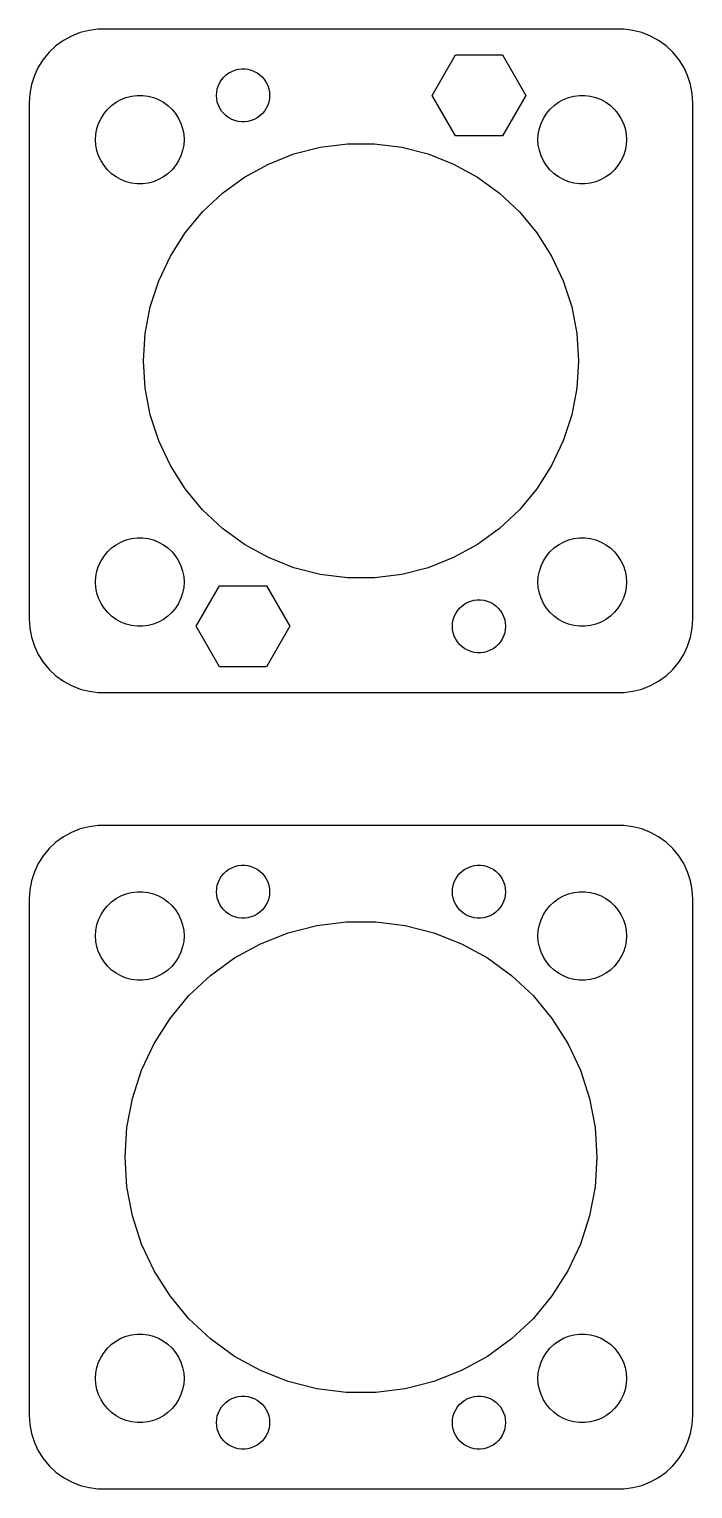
# Model space of a CAD drawing. Header units: metres. Extents: x -22 to 82, y 86 to 184.
# Drawn here: x 37.5 to 82.5, y 85.5 to 184.5 of the extents above; entities that cross this region are included whole.
import ezdxf

# ---------------------------------------------------------------- set-up
doc = ezdxf.new("R2010")
doc.units = ezdxf.units.M

msp = doc.modelspace()

# ---------------------------------------------------------------- linework, layer by layer
for p, q in [((40.9549, 184.255), (40.3711, 184.024)), ((41.5631, 184.411), (40.9549, 184.255)), ((42.186, 184.49), (41.5631, 184.411)), ((77.8139, 184.49), (42.186, 184.49)), ((78.4369, 184.411), (77.8139, 184.49)), ((79.0451, 184.255), (78.4369, 184.411)), ((79.6289, 184.024), (79.0451, 184.255)), ((39.3129, 183.353), (38.8551, 182.923)), ((39.8209, 183.722), (39.3129, 183.353)), ((40.3711, 184.024), (39.8209, 183.722)), ((80.1791, 183.722), (79.6289, 184.024)), ((80.6871, 183.353), (80.1791, 183.722)), ((81.1448, 182.923), (80.6871, 183.353)), ((38.4549, 182.439), (38.1185, 181.909)), ((38.8551, 182.923), (38.4549, 182.439)), ((64.8265, 180), (66.4133, 182.748)), ((66.4133, 182.748), (69.5867, 182.748)), ((69.5867, 182.748), (71.1735, 180)), ((81.5451, 182.439), (81.1448, 182.923)), ((81.8815, 181.909), (81.5451, 182.439)), ((37.8511, 181.341), (37.6571, 180.743)), ((38.1185, 181.909), (37.8511, 181.341)), ((50.5438, 181.058), (50.6879, 181.232)), ((50.6879, 181.232), (50.8526, 181.387)), ((50.8526, 181.387), (51.0355, 181.52)), ((51.0355, 181.52), (51.2336, 181.629)), ((51.2336, 181.629), (51.4438, 181.712)), ((51.4438, 181.712), (51.6627, 181.768)), ((51.6627, 181.768), (51.887, 181.796)), ((51.887, 181.796), (52.113, 181.796)), ((52.113, 181.796), (52.3373, 181.768)), ((52.3373, 181.768), (52.5562, 181.712)), ((52.5562, 181.712), (52.7664, 181.629)), ((52.7664, 181.629), (52.9645, 181.52)), ((52.9645, 181.52), (53.1474, 181.387)), ((53.1474, 181.387), (53.3121, 181.232)), ((53.3121, 181.232), (53.4562, 181.058)), ((82.1489, 181.341), (81.8815, 181.909)), ((82.3429, 180.743), (82.1489, 181.341)), ((37.6571, 180.743), (37.5394, 180.127)), ((50.2, 180), (50.2142, 180.226)), ((50.2142, 180.226), (50.2565, 180.448)), ((50.2565, 180.448), (50.3264, 180.663)), ((50.3264, 180.663), (50.4226, 180.867)), ((50.4226, 180.867), (50.5438, 181.058)), ((53.4562, 181.058), (53.5773, 180.867)), ((53.5773, 180.867), (53.6736, 180.663)), ((53.6736, 180.663), (53.7434, 180.448)), ((53.7434, 180.448), (53.7858, 180.226)), ((53.7858, 180.226), (53.8, 180)), ((82.4606, 180.127), (82.3429, 180.743)), ((37.5394, 180.127), (37.5, 179.5)), ((37.5, 179.5), (37.5, 144.5)), ((42.8131, 179.054), (43.0877, 179.312)), ((43.0877, 179.312), (43.3925, 179.533)), ((43.3925, 179.533), (43.7227, 179.714)), ((43.7227, 179.714), (44.0729, 179.853)), ((44.0729, 179.853), (44.4379, 179.947)), ((44.4379, 179.947), (44.8116, 179.994)), ((44.8116, 179.994), (45.1884, 179.994)), ((45.1884, 179.994), (45.5621, 179.947)), ((45.5621, 179.947), (45.927, 179.853)), ((45.927, 179.853), (46.2773, 179.714)), ((46.2773, 179.714), (46.6075, 179.533)), ((46.6075, 179.533), (46.9123, 179.312)), ((46.9123, 179.312), (47.1869, 179.054)), ((50.2142, 179.774), (50.2, 180)), ((50.2565, 179.552), (50.2142, 179.774)), ((50.3264, 179.337), (50.2565, 179.552)), ((50.4226, 179.133), (50.3264, 179.337)), ((53.6736, 179.337), (53.5773, 179.133)), ((53.7434, 179.552), (53.6736, 179.337)), ((53.7858, 179.774), (53.7434, 179.552)), ((53.8, 180), (53.7858, 179.774)), ((66.4133, 177.252), (64.8265, 180)), ((71.1735, 180), (69.5867, 177.252)), ((72.8131, 179.054), (73.0877, 179.312)), ((73.0877, 179.312), (73.3925, 179.533)), ((73.3925, 179.533), (73.7227, 179.714)), ((73.7227, 179.714), (74.073, 179.853)), ((74.073, 179.853), (74.4379, 179.947)), ((74.4379, 179.947), (74.8116, 179.994)), ((74.8116, 179.994), (75.1884, 179.994)), ((75.1884, 179.994), (75.5621, 179.947)), ((75.5621, 179.947), (75.927, 179.853)), ((75.927, 179.853), (76.2773, 179.714)), ((76.2773, 179.714), (76.6075, 179.533)), ((76.6075, 179.533), (76.9123, 179.312)), ((76.9123, 179.312), (77.1869, 179.054)), ((82.5, 179.5), (82.4606, 180.127)), ((82.5, 144.5), (82.5, 179.5)), ((42.2107, 178.104), (42.3711, 178.445)), ((42.3711, 178.445), (42.5729, 178.763)), ((42.5729, 178.763), (42.8131, 179.054)), ((47.1869, 179.054), (47.427, 178.763)), ((47.427, 178.763), (47.6289, 178.445)), ((47.6289, 178.445), (47.7893, 178.104)), ((50.5438, 178.942), (50.4226, 179.133)), ((50.6879, 178.768), (50.5438, 178.942)), ((50.8526, 178.613), (50.6879, 178.768)), ((51.0355, 178.48), (50.8526, 178.613)), ((51.2336, 178.371), (51.0355, 178.48)), ((51.4438, 178.288), (51.2336, 178.371)), ((51.6627, 178.232), (51.4438, 178.288)), ((51.887, 178.204), (51.6627, 178.232)), ((52.113, 178.204), (51.887, 178.204)), ((52.3373, 178.232), (52.113, 178.204)), ((52.5562, 178.288), (52.3373, 178.232)), ((52.7664, 178.371), (52.5562, 178.288)), ((52.9645, 178.48), (52.7664, 178.371)), ((53.1474, 178.613), (52.9645, 178.48)), ((53.3121, 178.768), (53.1474, 178.613)), ((53.4562, 178.942), (53.3121, 178.768)), ((53.5773, 179.133), (53.4562, 178.942)), ((72.2107, 178.104), (72.3711, 178.445)), ((72.3711, 178.445), (72.573, 178.763)), ((72.573, 178.763), (72.8131, 179.054)), ((77.1869, 179.054), (77.427, 178.763)), ((77.427, 178.763), (77.6289, 178.445)), ((77.6289, 178.445), (77.7893, 178.104)), ((42, 177), (42.0237, 177.376)), ((42.0237, 177.376), (42.0942, 177.746)), ((42.0942, 177.746), (42.2107, 178.104)), ((47.7893, 178.104), (47.9057, 177.746)), ((47.9057, 177.746), (47.9763, 177.376)), ((47.9763, 177.376), (48, 177)), ((69.5867, 177.252), (66.4133, 177.252)), ((72, 177), (72.0237, 177.376)), ((72.0237, 177.376), (72.0943, 177.746)), ((72.0943, 177.746), (72.2107, 178.104)), ((77.7893, 178.104), (77.9057, 177.746)), ((77.9057, 177.746), (77.9763, 177.376)), ((77.9763, 177.376), (78, 177)), ((42.0237, 176.624), (42, 177)), ((42.0942, 176.254), (42.0237, 176.624)), ((42.2107, 175.896), (42.0942, 176.254)), ((47.9057, 176.254), (47.7893, 175.896)), ((47.9763, 176.624), (47.9057, 176.254)), ((48, 177), (47.9763, 176.624)), ((55.442, 176.028), (57.2361, 176.489)), ((57.2361, 176.489), (59.0738, 176.721)), ((59.0738, 176.721), (60.9261, 176.721)), ((60.9261, 176.721), (62.7639, 176.489)), ((62.7639, 176.489), (64.558, 176.028)), ((72.0237, 176.624), (72, 177)), ((72.0943, 176.254), (72.0237, 176.624)), ((72.2107, 175.896), (72.0943, 176.254)), ((77.9057, 176.254), (77.7893, 175.896)), ((77.9763, 176.624), (77.9057, 176.254)), ((78, 177), (77.9763, 176.624)), ((42.3711, 175.555), (42.2107, 175.896)), ((42.5729, 175.237), (42.3711, 175.555)), ((42.8131, 174.946), (42.5729, 175.237)), ((47.427, 175.237), (47.1869, 174.946)), ((47.6289, 175.555), (47.427, 175.237)), ((47.7893, 175.896), (47.6289, 175.555)), ((52.0966, 174.454), (53.7198, 175.346)), ((53.7198, 175.346), (55.442, 176.028)), ((64.558, 176.028), (66.2802, 175.346)), ((66.2802, 175.346), (67.9034, 174.454)), ((72.3711, 175.555), (72.2107, 175.896)), ((72.573, 175.237), (72.3711, 175.555)), ((72.8131, 174.946), (72.573, 175.237)), ((77.427, 175.237), (77.1869, 174.946)), ((77.6289, 175.555), (77.427, 175.237)), ((77.7893, 175.896), (77.6289, 175.555)), ((43.0877, 174.688), (42.8131, 174.946)), ((43.3925, 174.467), (43.0877, 174.688)), ((43.7227, 174.286), (43.3925, 174.467)), ((44.0729, 174.147), (43.7227, 174.286)), ((46.2773, 174.286), (45.927, 174.147)), ((46.6075, 174.467), (46.2773, 174.286)), ((46.9123, 174.688), (46.6075, 174.467)), ((47.1869, 174.946), (46.9123, 174.688)), ((50.598, 173.365), (52.0966, 174.454)), ((67.9034, 174.454), (69.402, 173.365)), ((73.0877, 174.688), (72.8131, 174.946)), ((73.3925, 174.467), (73.0877, 174.688)), ((73.7227, 174.286), (73.3925, 174.467)), ((74.073, 174.147), (73.7227, 174.286)), ((76.2773, 174.286), (75.927, 174.147)), ((76.6075, 174.467), (76.2773, 174.286)), ((76.9123, 174.688), (76.6075, 174.467)), ((77.1869, 174.946), (76.9123, 174.688)), ((44.4379, 174.053), (44.0729, 174.147)), ((44.8116, 174.006), (44.4379, 174.053)), ((45.1884, 174.006), (44.8116, 174.006)), ((45.5621, 174.053), (45.1884, 174.006)), ((45.927, 174.147), (45.5621, 174.053)), ((49.2477, 172.097), (50.598, 173.365)), ((69.402, 173.365), (70.7523, 172.097)), ((74.4379, 174.053), (74.073, 174.147)), ((74.8116, 174.006), (74.4379, 174.053)), ((75.1884, 174.006), (74.8116, 174.006)), ((75.5621, 174.053), (75.1884, 174.006)), ((75.927, 174.147), (75.5621, 174.053)), ((48.067, 170.67), (49.2477, 172.097)), ((70.7523, 172.097), (71.933, 170.67)), ((47.0745, 169.106), (48.067, 170.67)), ((71.933, 170.67), (72.9255, 169.106)), ((46.2858, 167.43), (47.0745, 169.106)), ((72.9255, 169.106), (73.7142, 167.43)), ((45.7134, 165.668), (46.2858, 167.43)), ((73.7142, 167.43), (74.2866, 165.668)), ((45.3663, 163.849), (45.7134, 165.668)), ((74.2866, 165.668), (74.6337, 163.849)), ((45.25, 162), (45.3663, 163.849)), ((74.6337, 163.849), (74.75, 162)), ((45.3663, 160.151), (45.25, 162)), ((74.75, 162), (74.6337, 160.151)), ((45.7134, 158.332), (45.3663, 160.151)), ((74.6337, 160.151), (74.2866, 158.332)), ((46.2858, 156.57), (45.7134, 158.332)), ((74.2866, 158.332), (73.7142, 156.57)), ((47.0745, 154.894), (46.2858, 156.57)), ((73.7142, 156.57), (72.9255, 154.894)), ((48.067, 153.33), (47.0745, 154.894)), ((72.9255, 154.894), (71.933, 153.33)), ((49.2477, 151.903), (48.067, 153.33)), ((71.933, 153.33), (70.7523, 151.903)), ((50.598, 150.635), (49.2477, 151.903)), ((70.7523, 151.903), (69.402, 150.635)), ((52.0966, 149.546), (50.598, 150.635)), ((69.402, 150.635), (67.9034, 149.546)), ((43.0877, 149.312), (43.3925, 149.533)), ((43.3925, 149.533), (43.7227, 149.714)), ((43.7227, 149.714), (44.0729, 149.853)), ((44.0729, 149.853), (44.4379, 149.947)), ((44.4379, 149.947), (44.8116, 149.994)), ((44.8116, 149.994), (45.1884, 149.994)), ((45.1884, 149.994), (45.5621, 149.947)), ((45.5621, 149.947), (45.927, 149.853)), ((45.927, 149.853), (46.2773, 149.714)), ((46.2773, 149.714), (46.6075, 149.533)), ((46.6075, 149.533), (46.9123, 149.312)), ((53.7198, 148.654), (52.0966, 149.546)), ((67.9034, 149.546), (66.2802, 148.654)), ((73.0877, 149.312), (73.3925, 149.533)), ((73.3925, 149.533), (73.7227, 149.714)), ((73.7227, 149.714), (74.073, 149.853)), ((74.073, 149.853), (74.4379, 149.947)), ((74.4379, 149.947), (74.8116, 149.994)), ((74.8116, 149.994), (75.1884, 149.994)), ((75.1884, 149.994), (75.5621, 149.947)), ((75.5621, 149.947), (75.927, 149.853)), ((75.927, 149.853), (76.2773, 149.714)), ((76.2773, 149.714), (76.6075, 149.533)), ((76.6075, 149.533), (76.9123, 149.312)), ((42.3711, 148.445), (42.5729, 148.763)), ((42.5729, 148.763), (42.8131, 149.054)), ((42.8131, 149.054), (43.0877, 149.312)), ((46.9123, 149.312), (47.1869, 149.054)), ((47.1869, 149.054), (47.427, 148.763)), ((47.427, 148.763), (47.6289, 148.445)), ((55.442, 147.972), (53.7198, 148.654)), ((66.2802, 148.654), (64.558, 147.972)), ((72.3711, 148.445), (72.573, 148.763)), ((72.573, 148.763), (72.8131, 149.054)), ((72.8131, 149.054), (73.0877, 149.312)), ((76.9123, 149.312), (77.1869, 149.054)), ((77.1869, 149.054), (77.427, 148.763)), ((77.427, 148.763), (77.6289, 148.445)), ((42.0237, 147.376), (42.0942, 147.746)), ((42.0942, 147.746), (42.2107, 148.104)), ((42.2107, 148.104), (42.3711, 148.445)), ((47.6289, 148.445), (47.7893, 148.104)), ((47.7893, 148.104), (47.9057, 147.746)), ((47.9057, 147.746), (47.9763, 147.376)), ((57.2361, 147.511), (55.442, 147.972)), ((59.0738, 147.279), (57.2361, 147.511)), ((62.7639, 147.511), (60.9261, 147.279)), ((64.558, 147.972), (62.7639, 147.511)), ((72.0237, 147.376), (72.0943, 147.746)), ((72.0943, 147.746), (72.2107, 148.104)), ((72.2107, 148.104), (72.3711, 148.445)), ((77.6289, 148.445), (77.7893, 148.104)), ((77.7893, 148.104), (77.9057, 147.746)), ((77.9057, 147.746), (77.9763, 147.376)), ((42, 147), (42.0237, 147.376)), ((42.0237, 146.624), (42, 147)), ((42.0942, 146.254), (42.0237, 146.624)), ((47.9763, 146.624), (47.9057, 146.254)), ((47.9763, 147.376), (48, 147)), ((48, 147), (47.9763, 146.624)), ((48.8265, 144), (50.4133, 146.748)), ((50.4133, 146.748), (53.5867, 146.748)), ((53.5867, 146.748), (55.1735, 144)), ((60.9261, 147.279), (59.0738, 147.279)), ((72, 147), (72.0237, 147.376)), ((72.0237, 146.624), (72, 147)), ((72.0943, 146.254), (72.0237, 146.624)), ((77.9763, 146.624), (77.9057, 146.254)), ((77.9763, 147.376), (78, 147)), ((78, 147), (77.9763, 146.624)), ((42.2107, 145.896), (42.0942, 146.254)), ((42.3711, 145.555), (42.2107, 145.896)), ((42.5729, 145.237), (42.3711, 145.555)), ((47.6289, 145.555), (47.427, 145.237)), ((47.7893, 145.896), (47.6289, 145.555)), ((47.9057, 146.254), (47.7893, 145.896)), ((66.8526, 145.387), (67.0355, 145.52)), ((67.0355, 145.52), (67.2336, 145.629)), ((67.2336, 145.629), (67.4438, 145.712)), ((67.4438, 145.712), (67.6627, 145.768)), ((67.6627, 145.768), (67.887, 145.796)), ((67.887, 145.796), (68.113, 145.796)), ((68.113, 145.796), (68.3373, 145.768)), ((68.3373, 145.768), (68.5562, 145.712)), ((68.5562, 145.712), (68.7664, 145.629)), ((68.7664, 145.629), (68.9645, 145.52)), ((68.9645, 145.52), (69.1474, 145.387)), ((72.2107, 145.896), (72.0943, 146.254)), ((72.3711, 145.555), (72.2107, 145.896)), ((72.573, 145.237), (72.3711, 145.555)), ((77.6289, 145.555), (77.427, 145.237)), ((77.7893, 145.896), (77.6289, 145.555)), ((77.9057, 146.254), (77.7893, 145.896)), ((42.8131, 144.946), (42.5729, 145.237)), ((43.0877, 144.688), (42.8131, 144.946)), ((43.3925, 144.467), (43.0877, 144.688)), ((46.9123, 144.688), (46.6075, 144.467)), ((47.1869, 144.946), (46.9123, 144.688)), ((47.427, 145.237), (47.1869, 144.946)), ((66.2565, 144.448), (66.3264, 144.663)), ((66.3264, 144.663), (66.4226, 144.867)), ((66.4226, 144.867), (66.5438, 145.058)), ((66.5438, 145.058), (66.6879, 145.232)), ((66.6879, 145.232), (66.8526, 145.387)), ((69.1474, 145.387), (69.3121, 145.232)), ((69.3121, 145.232), (69.4562, 145.058)), ((69.4562, 145.058), (69.5773, 144.867)), ((69.5773, 144.867), (69.6736, 144.663)), ((69.6736, 144.663), (69.7434, 144.448)), ((72.8131, 144.946), (72.573, 145.237)), ((73.0877, 144.688), (72.8131, 144.946)), ((73.3925, 144.467), (73.0877, 144.688)), ((76.9123, 144.688), (76.6075, 144.467)), ((77.1869, 144.946), (76.9123, 144.688)), ((77.427, 145.237), (77.1869, 144.946)), ((37.5, 144.5), (37.5394, 143.873)), ((37.5394, 143.873), (37.6571, 143.257)), ((43.7227, 144.286), (43.3925, 144.467)), ((44.0729, 144.147), (43.7227, 144.286)), ((44.4379, 144.053), (44.0729, 144.147)), ((44.8116, 144.006), (44.4379, 144.053)), ((45.1884, 144.006), (44.8116, 144.006)), ((45.5621, 144.053), (45.1884, 144.006)), ((45.927, 144.147), (45.5621, 144.053)), ((46.2773, 144.286), (45.927, 144.147)), ((46.6075, 144.467), (46.2773, 144.286)), ((50.4133, 141.252), (48.8265, 144)), ((55.1735, 144), (53.5867, 141.252)), ((66.2, 144), (66.2142, 144.226)), ((66.2142, 143.774), (66.2, 144)), ((66.2142, 144.226), (66.2565, 144.448)), ((66.2565, 143.552), (66.2142, 143.774)), ((66.3264, 143.337), (66.2565, 143.552)), ((69.7434, 143.552), (69.6736, 143.337)), ((69.7434, 144.448), (69.7858, 144.226)), ((69.7858, 143.774), (69.7434, 143.552)), ((69.7858, 144.226), (69.8, 144)), ((69.8, 144), (69.7858, 143.774)), ((73.7227, 144.286), (73.3925, 144.467)), ((74.073, 144.147), (73.7227, 144.286)), ((74.4379, 144.053), (74.073, 144.147)), ((74.8116, 144.006), (74.4379, 144.053)), ((75.1884, 144.006), (74.8116, 144.006)), ((75.5621, 144.053), (75.1884, 144.006)), ((75.927, 144.147), (75.5621, 144.053)), ((76.2773, 144.286), (75.927, 144.147)), ((76.6075, 144.467), (76.2773, 144.286)), ((82.3429, 143.257), (82.4606, 143.873)), ((82.4606, 143.873), (82.5, 144.5)), ((37.6571, 143.257), (37.8511, 142.659)), ((37.8511, 142.659), (38.1185, 142.091)), ((66.4226, 143.133), (66.3264, 143.337)), ((66.5438, 142.942), (66.4226, 143.133)), ((66.6879, 142.768), (66.5438, 142.942)), ((66.8526, 142.613), (66.6879, 142.768)), ((67.0355, 142.48), (66.8526, 142.613)), ((69.1474, 142.613), (68.9645, 142.48)), ((69.3121, 142.768), (69.1474, 142.613)), ((69.4562, 142.942), (69.3121, 142.768)), ((69.5773, 143.133), (69.4562, 142.942)), ((69.6736, 143.337), (69.5773, 143.133)), ((81.8815, 142.091), (82.1489, 142.659)), ((82.1489, 142.659), (82.3429, 143.257)), ((38.1185, 142.091), (38.4549, 141.561)), ((38.4549, 141.561), (38.8551, 141.077)), ((67.2336, 142.371), (67.0355, 142.48)), ((67.4438, 142.288), (67.2336, 142.371)), ((67.6627, 142.232), (67.4438, 142.288)), ((67.887, 142.204), (67.6627, 142.232)), ((68.113, 142.204), (67.887, 142.204)), ((68.3373, 142.232), (68.113, 142.204)), ((68.5562, 142.288), (68.3373, 142.232)), ((68.7664, 142.371), (68.5562, 142.288)), ((68.9645, 142.48), (68.7664, 142.371)), ((81.1448, 141.077), (81.5451, 141.561)), ((81.5451, 141.561), (81.8815, 142.091)), ((38.8551, 141.077), (39.3129, 140.647)), ((39.3129, 140.647), (39.8209, 140.278)), ((53.5867, 141.252), (50.4133, 141.252)), ((80.1791, 140.278), (80.6871, 140.647)), ((80.6871, 140.647), (81.1448, 141.077)), ((39.8209, 140.278), (40.3711, 139.976)), ((40.3711, 139.976), (40.9549, 139.745)), ((40.9549, 139.745), (41.5631, 139.589)), ((41.5631, 139.589), (42.186, 139.51)), ((77.8139, 139.51), (78.4369, 139.589)), ((78.4369, 139.589), (79.0451, 139.745)), ((79.0451, 139.745), (79.6289, 139.976)), ((79.6289, 139.976), (80.1791, 140.278)), ((42.186, 139.51), (77.8139, 139.51)), ((39.8209, 129.722), (39.3129, 129.353)), ((40.3711, 130.024), (39.8209, 129.722)), ((40.9549, 130.255), (40.3711, 130.024)), ((41.5631, 130.411), (40.9549, 130.255)), ((42.186, 130.49), (41.5631, 130.411)), ((77.8139, 130.49), (42.186, 130.49)), ((78.4369, 130.411), (77.8139, 130.49)), ((79.0451, 130.255), (78.4369, 130.411)), ((79.6289, 130.024), (79.0451, 130.255)), ((80.1791, 129.722), (79.6289, 130.024)), ((80.6871, 129.353), (80.1791, 129.722)), ((38.8551, 128.923), (38.4549, 128.439)), ((39.3129, 129.353), (38.8551, 128.923)), ((81.1448, 128.923), (80.6871, 129.353)), ((81.5451, 128.439), (81.1448, 128.923)), ((38.1185, 127.909), (37.8511, 127.341)), ((38.4549, 128.439), (38.1185, 127.909)), ((51.2336, 127.629), (51.4438, 127.712)), ((51.4438, 127.712), (51.6627, 127.768)), ((51.6627, 127.768), (51.887, 127.796)), ((51.887, 127.796), (52.113, 127.796)), ((52.113, 127.796), (52.3373, 127.768)), ((52.3373, 127.768), (52.5562, 127.712)), ((52.5562, 127.712), (52.7664, 127.629)), ((67.2336, 127.629), (67.4438, 127.712)), ((67.4438, 127.712), (67.6627, 127.768)), ((67.6627, 127.768), (67.887, 127.796)), ((67.887, 127.796), (68.113, 127.796)), ((68.113, 127.796), (68.3373, 127.768)), ((68.3373, 127.768), (68.5562, 127.712)), ((68.5562, 127.712), (68.7664, 127.629)), ((81.8815, 127.909), (81.5451, 128.439)), ((82.1489, 127.341), (81.8815, 127.909)), ((37.6571, 126.743), (37.5394, 126.127)), ((37.8511, 127.341), (37.6571, 126.743)), ((50.3264, 126.663), (50.4226, 126.867)), ((50.4226, 126.867), (50.5438, 127.058)), ((50.5438, 127.058), (50.6879, 127.232)), ((50.6879, 127.232), (50.8526, 127.387)), ((50.8526, 127.387), (51.0355, 127.52)), ((51.0355, 127.52), (51.2336, 127.629)), ((52.7664, 127.629), (52.9645, 127.52)), ((52.9645, 127.52), (53.1474, 127.387)), ((53.1474, 127.387), (53.3121, 127.232)), ((53.3121, 127.232), (53.4562, 127.058)), ((53.4562, 127.058), (53.5773, 126.867)), ((53.5773, 126.867), (53.6736, 126.663)), ((66.3264, 126.663), (66.4226, 126.867)), ((66.4226, 126.867), (66.5438, 127.058)), ((66.5438, 127.058), (66.6879, 127.232)), ((66.6879, 127.232), (66.8526, 127.387)), ((66.8526, 127.387), (67.0355, 127.52)), ((67.0355, 127.52), (67.2336, 127.629)), ((68.7664, 127.629), (68.9645, 127.52)), ((68.9645, 127.52), (69.1474, 127.387)), ((69.1474, 127.387), (69.3121, 127.232)), ((69.3121, 127.232), (69.4562, 127.058)), ((69.4562, 127.058), (69.5773, 126.867)), ((69.5773, 126.867), (69.6736, 126.663)), ((82.3429, 126.743), (82.1489, 127.341)), ((82.4606, 126.127), (82.3429, 126.743)), ((37.5394, 126.127), (37.5, 125.5)), ((43.3925, 125.533), (43.7227, 125.714)), ((43.7227, 125.714), (44.0729, 125.853)), ((44.0729, 125.853), (44.4379, 125.947)), ((44.4379, 125.947), (44.8116, 125.994)), ((44.8116, 125.994), (45.1884, 125.994)), ((45.1884, 125.994), (45.5621, 125.947)), ((45.5621, 125.947), (45.927, 125.853)), ((45.927, 125.853), (46.2773, 125.714)), ((46.2773, 125.714), (46.6075, 125.533)), ((50.2, 126), (50.2142, 126.226)), ((50.2142, 125.774), (50.2, 126)), ((50.2142, 126.226), (50.2565, 126.448)), ((50.2565, 125.552), (50.2142, 125.774)), ((50.2565, 126.448), (50.3264, 126.663)), ((53.6736, 126.663), (53.7434, 126.448)), ((53.7434, 126.448), (53.7858, 126.226)), ((53.7858, 125.774), (53.7434, 125.552)), ((53.7858, 126.226), (53.8, 126)), ((53.8, 126), (53.7858, 125.774)), ((66.2, 126), (66.2142, 126.226)), ((66.2142, 125.774), (66.2, 126)), ((66.2142, 126.226), (66.2565, 126.448)), ((66.2565, 125.552), (66.2142, 125.774)), ((66.2565, 126.448), (66.3264, 126.663)), ((69.6736, 126.663), (69.7434, 126.448)), ((69.7434, 126.448), (69.7858, 126.226)), ((69.7858, 125.774), (69.7434, 125.552)), ((69.7858, 126.226), (69.8, 126)), ((69.8, 126), (69.7858, 125.774)), ((73.3925, 125.533), (73.7227, 125.714)), ((73.7227, 125.714), (74.073, 125.853)), ((74.073, 125.853), (74.4379, 125.947)), ((74.4379, 125.947), (74.8116, 125.994)), ((74.8116, 125.994), (75.1884, 125.994)), ((75.1884, 125.994), (75.5621, 125.947)), ((75.5621, 125.947), (75.927, 125.853)), ((75.927, 125.853), (76.2773, 125.714)), ((76.2773, 125.714), (76.6075, 125.533)), ((82.5, 125.5), (82.4606, 126.127)), ((37.5, 125.5), (37.5, 90.5)), ((42.3711, 124.445), (42.5729, 124.763)), ((42.5729, 124.763), (42.8131, 125.054)), ((42.8131, 125.054), (43.0877, 125.312)), ((43.0877, 125.312), (43.3925, 125.533)), ((46.6075, 125.533), (46.9123, 125.312)), ((46.9123, 125.312), (47.1869, 125.054)), ((47.1869, 125.054), (47.427, 124.763)), ((47.427, 124.763), (47.6289, 124.445)), ((50.3264, 125.337), (50.2565, 125.552)), ((50.4226, 125.133), (50.3264, 125.337)), ((50.5438, 124.942), (50.4226, 125.133)), ((50.6879, 124.768), (50.5438, 124.942)), ((50.8526, 124.613), (50.6879, 124.768)), ((53.3121, 124.768), (53.1474, 124.613)), ((53.4562, 124.942), (53.3121, 124.768)), ((53.5773, 125.133), (53.4562, 124.942)), ((53.6736, 125.337), (53.5773, 125.133)), ((53.7434, 125.552), (53.6736, 125.337)), ((66.3264, 125.337), (66.2565, 125.552)), ((66.4226, 125.133), (66.3264, 125.337)), ((66.5438, 124.942), (66.4226, 125.133)), ((66.6879, 124.768), (66.5438, 124.942)), ((66.8526, 124.613), (66.6879, 124.768)), ((69.3121, 124.768), (69.1474, 124.613)), ((69.4562, 124.942), (69.3121, 124.768)), ((69.5773, 125.133), (69.4562, 124.942)), ((69.6736, 125.337), (69.5773, 125.133)), ((69.7434, 125.552), (69.6736, 125.337)), ((72.3711, 124.445), (72.573, 124.763)), ((72.573, 124.763), (72.8131, 125.054)), ((72.8131, 125.054), (73.0877, 125.312)), ((73.0877, 125.312), (73.3925, 125.533)), ((76.6075, 125.533), (76.9123, 125.312)), ((76.9123, 125.312), (77.1869, 125.054)), ((77.1869, 125.054), (77.427, 124.763)), ((77.427, 124.763), (77.6289, 124.445)), ((82.5, 90.5), (82.5, 125.5)), ((42.0237, 123.376), (42.0942, 123.746)), ((42.0942, 123.746), (42.2107, 124.104)), ((42.2107, 124.104), (42.3711, 124.445)), ((47.6289, 124.445), (47.7893, 124.104)), ((47.7893, 124.104), (47.9057, 123.746)), ((47.9057, 123.746), (47.9763, 123.376)), ((51.0355, 124.48), (50.8526, 124.613)), ((51.2336, 124.371), (51.0355, 124.48)), ((51.4438, 124.288), (51.2336, 124.371)), ((51.6627, 124.232), (51.4438, 124.288)), ((51.887, 124.204), (51.6627, 124.232)), ((52.113, 124.204), (51.887, 124.204)), ((52.3373, 124.232), (52.113, 124.204)), ((52.5562, 124.288), (52.3373, 124.232)), ((52.7664, 124.371), (52.5562, 124.288)), ((52.9645, 124.48), (52.7664, 124.371)), ((53.1474, 124.613), (52.9645, 124.48)), ((57.0019, 123.717), (58.9953, 123.968)), ((58.9953, 123.968), (61.0046, 123.968)), ((61.0046, 123.968), (62.9981, 123.717)), ((67.0355, 124.48), (66.8526, 124.613)), ((67.2336, 124.371), (67.0355, 124.48)), ((67.4438, 124.288), (67.2336, 124.371)), ((67.6627, 124.232), (67.4438, 124.288)), ((67.887, 124.204), (67.6627, 124.232)), ((68.113, 124.204), (67.887, 124.204)), ((68.3373, 124.232), (68.113, 124.204)), ((68.5562, 124.288), (68.3373, 124.232)), ((68.7664, 124.371), (68.5562, 124.288)), ((68.9645, 124.48), (68.7664, 124.371)), ((69.1474, 124.613), (68.9645, 124.48)), ((72.0237, 123.376), (72.0943, 123.746)), ((72.0943, 123.746), (72.2107, 124.104)), ((72.2107, 124.104), (72.3711, 124.445)), ((77.6289, 124.445), (77.7893, 124.104)), ((77.7893, 124.104), (77.9057, 123.746)), ((77.9057, 123.746), (77.9763, 123.376)), ((42, 123), (42.0237, 123.376)), ((42.0237, 122.624), (42, 123)), ((47.9763, 123.376), (48, 123)), ((48, 123), (47.9763, 122.624)), ((53.1875, 122.477), (55.0557, 123.217)), ((55.0557, 123.217), (57.0019, 123.717)), ((62.9981, 123.717), (64.9443, 123.217)), ((64.9443, 123.217), (66.8125, 122.477)), ((72, 123), (72.0237, 123.376)), ((72.0237, 122.624), (72, 123)), ((77.9763, 123.376), (78, 123)), ((78, 123), (77.9763, 122.624)), ((42.0942, 122.254), (42.0237, 122.624)), ((42.2107, 121.896), (42.0942, 122.254)), ((42.3711, 121.555), (42.2107, 121.896)), ((47.7893, 121.896), (47.6289, 121.555)), ((47.9057, 122.254), (47.7893, 121.896)), ((47.9763, 122.624), (47.9057, 122.254)), ((51.4268, 121.509), (53.1875, 122.477)), ((66.8125, 122.477), (68.5732, 121.509)), ((72.0943, 122.254), (72.0237, 122.624)), ((72.2107, 121.896), (72.0943, 122.254)), ((72.3711, 121.555), (72.2107, 121.896)), ((77.7893, 121.896), (77.6289, 121.555)), ((77.9057, 122.254), (77.7893, 121.896)), ((77.9763, 122.624), (77.9057, 122.254)), ((42.5729, 121.237), (42.3711, 121.555)), ((42.8131, 120.946), (42.5729, 121.237)), ((43.0877, 120.688), (42.8131, 120.946)), ((47.1869, 120.946), (46.9123, 120.688)), ((47.427, 121.237), (47.1869, 120.946)), ((47.6289, 121.555), (47.427, 121.237)), ((49.8012, 120.328), (51.4268, 121.509)), ((68.5732, 121.509), (70.1988, 120.328)), ((72.573, 121.237), (72.3711, 121.555)), ((72.8131, 120.946), (72.573, 121.237)), ((73.0877, 120.688), (72.8131, 120.946)), ((77.1869, 120.946), (76.9123, 120.688)), ((77.427, 121.237), (77.1869, 120.946)), ((77.6289, 121.555), (77.427, 121.237)), ((43.3925, 120.467), (43.0877, 120.688)), ((43.7227, 120.286), (43.3925, 120.467)), ((44.0729, 120.147), (43.7227, 120.286)), ((44.4379, 120.053), (44.0729, 120.147)), ((44.8116, 120.006), (44.4379, 120.053)), ((45.1884, 120.006), (44.8116, 120.006)), ((45.5621, 120.053), (45.1884, 120.006)), ((45.927, 120.147), (45.5621, 120.053)), ((46.2773, 120.286), (45.927, 120.147)), ((46.6075, 120.467), (46.2773, 120.286)), ((46.9123, 120.688), (46.6075, 120.467)), ((48.3365, 118.953), (49.8012, 120.328)), ((70.1988, 120.328), (71.6635, 118.953)), ((73.3925, 120.467), (73.0877, 120.688)), ((73.7227, 120.286), (73.3925, 120.467)), ((74.073, 120.147), (73.7227, 120.286)), ((74.4379, 120.053), (74.073, 120.147)), ((74.8116, 120.006), (74.4379, 120.053)), ((75.1884, 120.006), (74.8116, 120.006)), ((75.5621, 120.053), (75.1884, 120.006)), ((75.927, 120.147), (75.5621, 120.053)), ((76.2773, 120.286), (75.927, 120.147)), ((76.6075, 120.467), (76.2773, 120.286)), ((76.9123, 120.688), (76.6075, 120.467)), ((47.0557, 117.405), (48.3365, 118.953)), ((71.6635, 118.953), (72.9443, 117.405)), ((45.9791, 115.708), (47.0557, 117.405)), ((72.9443, 117.405), (74.0209, 115.708)), ((45.1236, 113.89), (45.9791, 115.708)), ((74.0209, 115.708), (74.8764, 113.89)), ((44.5027, 111.979), (45.1236, 113.89)), ((74.8764, 113.89), (75.4973, 111.979)), ((44.1262, 110.005), (44.5027, 111.979)), ((75.4973, 111.979), (75.8738, 110.005)), ((44, 108), (44.1262, 110.005)), ((75.8738, 110.005), (76, 108)), ((44.1262, 105.995), (44, 108)), ((76, 108), (75.8738, 105.995)), ((44.5027, 104.021), (44.1262, 105.995)), ((75.8738, 105.995), (75.4973, 104.021)), ((45.1236, 102.11), (44.5027, 104.021)), ((75.4973, 104.021), (74.8764, 102.11)), ((45.9791, 100.292), (45.1236, 102.11)), ((74.8764, 102.11), (74.0209, 100.292)), ((47.0557, 98.5954), (45.9791, 100.292)), ((74.0209, 100.292), (72.9443, 98.5954)), ((48.3365, 97.0473), (47.0557, 98.5954)), ((72.9443, 98.5954), (71.6635, 97.0473)), ((49.8012, 95.6718), (48.3365, 97.0473)), ((71.6635, 97.0473), (70.1988, 95.6718)), ((42.5729, 94.7634), (42.8131, 95.0536)), ((42.8131, 95.0536), (43.0877, 95.3116)), ((43.0877, 95.3116), (43.3925, 95.533)), ((43.3925, 95.533), (43.7227, 95.7145)), ((43.7227, 95.7145), (44.0729, 95.8532)), ((44.0729, 95.8532), (44.4379, 95.9469)), ((44.4379, 95.9469), (44.8116, 95.9941)), ((44.8116, 95.9941), (45.1884, 95.9941)), ((45.1884, 95.9941), (45.5621, 95.9469)), ((45.5621, 95.9469), (45.927, 95.8532)), ((45.927, 95.8532), (46.2773, 95.7145)), ((46.2773, 95.7145), (46.6075, 95.533)), ((46.6075, 95.533), (46.9123, 95.3116)), ((46.9123, 95.3116), (47.1869, 95.0536)), ((47.1869, 95.0536), (47.427, 94.7634)), ((51.4268, 94.4908), (49.8012, 95.6718)), ((70.1988, 95.6718), (68.5732, 94.4908)), ((72.573, 94.7634), (72.8131, 95.0536)), ((72.8131, 95.0536), (73.0877, 95.3116)), ((73.0877, 95.3116), (73.3925, 95.533)), ((73.3925, 95.533), (73.7227, 95.7145)), ((73.7227, 95.7145), (74.073, 95.8532)), ((74.073, 95.8532), (74.4379, 95.9469)), ((74.4379, 95.9469), (74.8116, 95.9941)), ((74.8116, 95.9941), (75.1884, 95.9941)), ((75.1884, 95.9941), (75.5621, 95.9469)), ((75.5621, 95.9469), (75.927, 95.8532)), ((75.927, 95.8532), (76.2773, 95.7145)), ((76.2773, 95.7145), (76.6075, 95.533)), ((76.6075, 95.533), (76.9123, 95.3116)), ((76.9123, 95.3116), (77.1869, 95.0536)), ((77.1869, 95.0536), (77.427, 94.7634)), ((42.0942, 93.7461), (42.2107, 94.1044)), ((42.2107, 94.1044), (42.3711, 94.4453)), ((42.3711, 94.4453), (42.5729, 94.7634)), ((47.427, 94.7634), (47.6289, 94.4453)), ((47.6289, 94.4453), (47.7893, 94.1044)), ((47.7893, 94.1044), (47.9057, 93.7461)), ((53.1875, 93.5228), (51.4268, 94.4908)), ((68.5732, 94.4908), (66.8125, 93.5228)), ((72.0943, 93.7461), (72.2107, 94.1044)), ((72.2107, 94.1044), (72.3711, 94.4453)), ((72.3711, 94.4453), (72.573, 94.7634)), ((77.427, 94.7634), (77.6289, 94.4453)), ((77.6289, 94.4453), (77.7893, 94.1044)), ((77.7893, 94.1044), (77.9057, 93.7461)), ((42, 93), (42.0237, 93.376)), ((42.0237, 93.376), (42.0942, 93.7461)), ((47.9057, 93.7461), (47.9763, 93.376)), ((47.9763, 93.376), (48, 93)), ((55.0557, 92.7831), (53.1875, 93.5228)), ((66.8125, 93.5228), (64.9443, 92.7831)), ((72, 93), (72.0237, 93.376)), ((72.0237, 93.376), (72.0943, 93.7461)), ((77.9057, 93.7461), (77.9763, 93.376)), ((77.9763, 93.376), (78, 93)), ((42.0237, 92.624), (42, 93)), ((42.0942, 92.2539), (42.0237, 92.624)), ((42.2107, 91.8956), (42.0942, 92.2539)), ((47.9057, 92.2539), (47.7893, 91.8956)), ((47.9763, 92.624), (47.9057, 92.2539)), ((48, 93), (47.9763, 92.624)), ((57.0019, 92.2834), (55.0557, 92.7831)), ((58.9953, 92.0316), (57.0019, 92.2834)), ((62.9981, 92.2834), (61.0046, 92.0316)), ((64.9443, 92.7831), (62.9981, 92.2834)), ((72.0237, 92.624), (72, 93)), ((72.0943, 92.2539), (72.0237, 92.624)), ((72.2107, 91.8956), (72.0943, 92.2539)), ((77.9057, 92.2539), (77.7893, 91.8956)), ((77.9763, 92.624), (77.9057, 92.2539)), ((78, 93), (77.9763, 92.624)), ((42.3711, 91.5547), (42.2107, 91.8956)), ((42.5729, 91.2366), (42.3711, 91.5547)), ((42.8131, 90.9464), (42.5729, 91.2366)), ((47.427, 91.2366), (47.1869, 90.9464)), ((47.6289, 91.5547), (47.427, 91.2366)), ((47.7893, 91.8956), (47.6289, 91.5547)), ((50.5438, 91.058), (50.6879, 91.2322)), ((50.6879, 91.2322), (50.8526, 91.3869)), ((50.8526, 91.3869), (51.0355, 91.5198)), ((51.0355, 91.5198), (51.2336, 91.6287)), ((51.2336, 91.6287), (51.4438, 91.7119)), ((51.4438, 91.7119), (51.6627, 91.7681)), ((51.6627, 91.7681), (51.887, 91.7964)), ((51.887, 91.7964), (52.113, 91.7964)), ((52.113, 91.7964), (52.3373, 91.7681)), ((52.3373, 91.7681), (52.5562, 91.7119)), ((52.5562, 91.7119), (52.7664, 91.6287)), ((52.7664, 91.6287), (52.9645, 91.5198)), ((52.9645, 91.5198), (53.1474, 91.3869)), ((53.1474, 91.3869), (53.3121, 91.2322)), ((53.3121, 91.2322), (53.4562, 91.058)), ((61.0046, 92.0316), (58.9953, 92.0316)), ((66.5438, 91.058), (66.6879, 91.2322)), ((66.6879, 91.2322), (66.8526, 91.3869)), ((66.8526, 91.3869), (67.0355, 91.5198)), ((67.0355, 91.5198), (67.2336, 91.6287)), ((67.2336, 91.6287), (67.4438, 91.7119)), ((67.4438, 91.7119), (67.6627, 91.7681)), ((67.6627, 91.7681), (67.887, 91.7964)), ((67.887, 91.7964), (68.113, 91.7964)), ((68.113, 91.7964), (68.3373, 91.7681)), ((68.3373, 91.7681), (68.5562, 91.7119)), ((68.5562, 91.7119), (68.7664, 91.6287)), ((68.7664, 91.6287), (68.9645, 91.5198)), ((68.9645, 91.5198), (69.1474, 91.3869)), ((69.1474, 91.3869), (69.3121, 91.2322)), ((69.3121, 91.2322), (69.4562, 91.058)), ((72.3711, 91.5547), (72.2107, 91.8956)), ((72.573, 91.2366), (72.3711, 91.5547)), ((72.8131, 90.9464), (72.573, 91.2366)), ((77.427, 91.2366), (77.1869, 90.9464)), ((77.6289, 91.5547), (77.427, 91.2366)), ((77.7893, 91.8956), (77.6289, 91.5547)), ((37.5, 90.5), (37.5394, 89.8733)), ((43.0877, 90.6885), (42.8131, 90.9464)), ((43.3925, 90.467), (43.0877, 90.6885)), ((43.7227, 90.2855), (43.3925, 90.467)), ((44.0729, 90.1468), (43.7227, 90.2855)), ((44.4379, 90.0531), (44.0729, 90.1468)), ((45.927, 90.1468), (45.5621, 90.0531)), ((46.2773, 90.2855), (45.927, 90.1468)), ((46.6075, 90.467), (46.2773, 90.2855)), ((46.9123, 90.6885), (46.6075, 90.467)), ((47.1869, 90.9464), (46.9123, 90.6885)), ((50.2, 90), (50.2142, 90.2256)), ((50.2142, 90.2256), (50.2565, 90.4476)), ((50.2565, 90.4476), (50.3264, 90.6626)), ((50.3264, 90.6626), (50.4226, 90.8672)), ((50.4226, 90.8672), (50.5438, 91.058)), ((53.4562, 91.058), (53.5773, 90.8672)), ((53.5773, 90.8672), (53.6736, 90.6626)), ((53.6736, 90.6626), (53.7434, 90.4476)), ((53.7434, 90.4476), (53.7858, 90.2256)), ((53.7858, 90.2256), (53.8, 90)), ((66.2, 90), (66.2142, 90.2256)), ((66.2142, 90.2256), (66.2565, 90.4476)), ((66.2565, 90.4476), (66.3264, 90.6626)), ((66.3264, 90.6626), (66.4226, 90.8672)), ((66.4226, 90.8672), (66.5438, 91.058)), ((69.4562, 91.058), (69.5773, 90.8672)), ((69.5773, 90.8672), (69.6736, 90.6626)), ((69.6736, 90.6626), (69.7434, 90.4476)), ((69.7434, 90.4476), (69.7858, 90.2256)), ((69.7858, 90.2256), (69.8, 90)), ((73.0877, 90.6885), (72.8131, 90.9464)), ((73.3925, 90.467), (73.0877, 90.6885)), ((73.7227, 90.2855), (73.3925, 90.467)), ((74.073, 90.1468), (73.7227, 90.2855)), ((74.4379, 90.0531), (74.073, 90.1468)), ((75.927, 90.1468), (75.5621, 90.0531)), ((76.2773, 90.2855), (75.927, 90.1468)), ((76.6075, 90.467), (76.2773, 90.2855)), ((76.9123, 90.6885), (76.6075, 90.467)), ((77.1869, 90.9464), (76.9123, 90.6885)), ((82.4606, 89.8733), (82.5, 90.5)), ((37.5394, 89.8733), (37.6571, 89.2566)), ((37.6571, 89.2566), (37.8511, 88.6594)), ((44.8116, 90.0059), (44.4379, 90.0531)), ((45.1884, 90.0059), (44.8116, 90.0059)), ((45.5621, 90.0531), (45.1884, 90.0059)), ((50.2142, 89.7744), (50.2, 90)), ((50.2565, 89.5524), (50.2142, 89.7744)), ((50.3264, 89.3374), (50.2565, 89.5524)), ((50.4226, 89.1328), (50.3264, 89.3374)), ((50.5438, 88.942), (50.4226, 89.1328)), ((53.5773, 89.1328), (53.4562, 88.942)), ((53.6736, 89.3374), (53.5773, 89.1328)), ((53.7434, 89.5524), (53.6736, 89.3374)), ((53.7858, 89.7744), (53.7434, 89.5524)), ((53.8, 90), (53.7858, 89.7744)), ((66.2142, 89.7744), (66.2, 90)), ((66.2565, 89.5524), (66.2142, 89.7744)), ((66.3264, 89.3374), (66.2565, 89.5524)), ((66.4226, 89.1328), (66.3264, 89.3374)), ((66.5438, 88.942), (66.4226, 89.1328)), ((69.5773, 89.1328), (69.4562, 88.942)), ((69.6736, 89.3374), (69.5773, 89.1328)), ((69.7434, 89.5524), (69.6736, 89.3374)), ((69.7858, 89.7744), (69.7434, 89.5524)), ((69.8, 90), (69.7858, 89.7744)), ((74.8116, 90.0059), (74.4379, 90.0531)), ((75.1884, 90.0059), (74.8116, 90.0059)), ((75.5621, 90.0531), (75.1884, 90.0059)), ((82.1489, 88.6594), (82.3429, 89.2566)), ((82.3429, 89.2566), (82.4606, 89.8733)), ((37.8511, 88.6594), (38.1185, 88.0912)), ((50.6879, 88.7678), (50.5438, 88.942)), ((50.8526, 88.6131), (50.6879, 88.7678)), ((51.0355, 88.4802), (50.8526, 88.6131)), ((51.2336, 88.3713), (51.0355, 88.4802)), ((51.4438, 88.2881), (51.2336, 88.3713)), ((51.6627, 88.2319), (51.4438, 88.2881)), ((51.887, 88.2036), (51.6627, 88.2319)), ((52.113, 88.2036), (51.887, 88.2036)), ((52.3373, 88.2319), (52.113, 88.2036)), ((52.5562, 88.2881), (52.3373, 88.2319)), ((52.7664, 88.3713), (52.5562, 88.2881)), ((52.9645, 88.4802), (52.7664, 88.3713)), ((53.1474, 88.6131), (52.9645, 88.4802)), ((53.3121, 88.7678), (53.1474, 88.6131)), ((53.4562, 88.942), (53.3121, 88.7678)), ((66.6879, 88.7678), (66.5438, 88.942)), ((66.8526, 88.6131), (66.6879, 88.7678)), ((67.0355, 88.4802), (66.8526, 88.6131)), ((67.2336, 88.3713), (67.0355, 88.4802)), ((67.4438, 88.2881), (67.2336, 88.3713)), ((67.6627, 88.2319), (67.4438, 88.2881)), ((67.887, 88.2036), (67.6627, 88.2319)), ((68.113, 88.2036), (67.887, 88.2036)), ((68.3373, 88.2319), (68.113, 88.2036)), ((68.5562, 88.2881), (68.3373, 88.2319)), ((68.7664, 88.3713), (68.5562, 88.2881)), ((68.9645, 88.4802), (68.7664, 88.3713)), ((69.1474, 88.6131), (68.9645, 88.4802)), ((69.3121, 88.7678), (69.1474, 88.6131)), ((69.4562, 88.942), (69.3121, 88.7678)), ((81.8815, 88.0912), (82.1489, 88.6594)), ((38.1185, 88.0912), (38.4549, 87.5611)), ((38.4549, 87.5611), (38.8551, 87.0773)), ((81.1448, 87.0773), (81.5451, 87.5611)), ((81.5451, 87.5611), (81.8815, 88.0912)), ((38.8551, 87.0773), (39.3129, 86.6474)), ((39.3129, 86.6474), (39.8209, 86.2784)), ((39.8209, 86.2784), (40.3711, 85.9759)), ((79.6289, 85.9759), (80.1791, 86.2784)), ((80.1791, 86.2784), (80.6871, 86.6474)), ((80.6871, 86.6474), (81.1448, 87.0773)), ((40.3711, 85.9759), (40.9549, 85.7447)), ((40.9549, 85.7447), (41.5631, 85.5886)), ((41.5631, 85.5886), (42.186, 85.5099)), ((42.186, 85.5099), (77.8139, 85.5099)), ((77.8139, 85.5099), (78.4369, 85.5886)), ((78.4369, 85.5886), (79.0451, 85.7447)), ((79.0451, 85.7447), (79.6289, 85.9759))]:
    msp.add_line(p, q)

doc.saveas('drawing.dxf')
